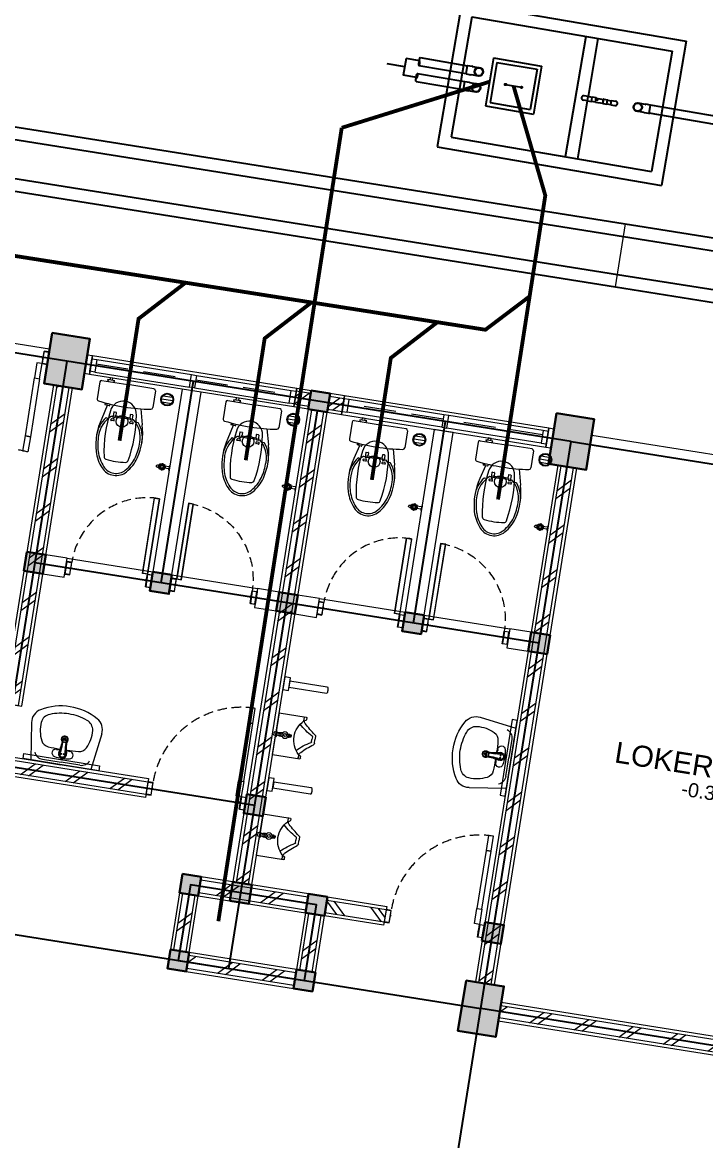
# Model space of a CAD drawing. Header units: millimetres. Extents: x -1055 to 15745, y -101 to 11046.
# Drawn here: x 8486 to 9557, y 5891 to 7644 of the extents above; entities that cross this region are included whole.
import ezdxf
from ezdxf.enums import TextEntityAlignment as Align

# ---------------------------------------------------------------- set-up
doc = ezdxf.new("R2010")
doc.units = ezdxf.units.MM
doc.linetypes.add('DASHED2', pattern=[0.375, 0.25, -0.125])
doc.linetypes.add('HIDDEN', pattern=[0.375, 0.25, -0.125])
for name, color, linetype, lineweight in [('ars', 11, 'Continuous', 5), ('dinding', 5, 'Continuous', 15), ('KOLOM', 1, 'Continuous', 30), ('kus', 63, 'Continuous', 15), ('KUSEN', 30, 'Continuous', 15), ('lan', 7, 'Continuous', 15), ('not', 7, 'Continuous', 20), ('SANITAIR', 4, 'Continuous', 5), ('sol kol', 8, 'Continuous', 0)]:
    doc.layers.add(name, color=color, linetype=linetype, lineweight=lineweight)
doc.layers.add('as', color=1, linetype='Continuous', plot=False)
for name, color, linetype in [('D1', 1, 'Continuous'), ('HACH', 252, 'Continuous'), ('PONDASI', 7, 'Continuous')]:
    doc.layers.add(name, color=color, linetype=linetype)
doc.styles.get("Standard").update_dxf_attribs({"font": 'arial.ttf'})
pattern_1 = [(45, (-0.5, 0), (-0.1767767, 0.1767767), []), (45, (-0.4375, 0), (-0.1767767, 0.1767767), [])]

# ---------------------------------------------------------------- blocks, each defined once
blk = doc.blocks.new('KLU')
at = {"layer": 'HACH', "linetype": 'ByBlock'}
blk.add_line((-7793.3, 7843.1), (-7793.9, 7830.4), dxfattribs=at)
for radius in [79.8, 71.6]:
    blk.add_circle((-7792, 7839.8), radius, dxfattribs=at)
at = {"layer": 'PONDASI'}
for p, q in [((-9445.6, 8027), (-9457.4, 7798)), ((-9445.6, 8027), (-9089.3, 8008.6)), ((-9427.5, 8006.9), (-9437.3, 7816.1)), ((-9427.5, 8006.9), (-9109.4, 7990.5)), ((-9246.2, 7997.5), (-9256, 7806.7)), ((-9227.1, 7996.5), (-9231.8, 7904.5)), ((-9089.3, 8008.6), (-9101.2, 7779.5)), ((-8911, 7999.9), (-8922.8, 7770.9)), ((-8911, 7999.9), (-8409.3, 7974)), ((-9109.4, 7990.5), (-9119.3, 7799.6)), ((-8409.3, 7974), (-8421.2, 7745)), ((-9385.9, 7947.3), (-9389.8, 7871)), ((-9385.9, 7947.3), (-9309.6, 7943.4)), ((-9379.9, 7940.7), (-9383.1, 7877)), ((-9379.9, 7940.7), (-9316.2, 7937.4)), ((-9309.6, 7943.4), (-9313.5, 7867.1)), ((-9521.8, 7930.1), (-9523.1, 7903.4)), ((-9500.3, 7929), (-9521.8, 7930.1)), ((-9500.9, 7921.4), (-9425.7, 7917.5)), ((-9500.3, 7934.1), (-9425, 7930.2)), ((-9425.7, 7917.3), (-9425, 7930.5)), ((-9424.9, 7930.6), (-9417.5, 7930.2)), ((-9417.4, 7930), (-9417.4, 7930.1)), ((-9417.3, 7929.8), (-9408.2, 7929.4)), ((-9316.2, 7937.4), (-9319.5, 7873.8)), ((-9522.5, 7916.8), (-9550.3, 7918.2)), ((-9501.6, 7908.7), (-9426.4, 7904.8)), ((-9427, 7891.8), (-9426.4, 7905)), ((-9426.2, 7905.2), (-9418.8, 7904.8)), ((-9425.6, 7917.1), (-9418.2, 7916.7)), ((-9418.7, 7904.5), (-9418.7, 7904.7)), ((-9418.6, 7904.4), (-9409.5, 7903.9)), ((-9418.1, 7916.9), (-9418.1, 7917)), ((-9417.9, 7917.1), (-9408.9, 7916.6)), ((-9362.4, 7907.9), (-9337, 7906.5)), ((-9231.6, 7904.5), (-9238, 7904.8)), ((-9231.6, 7904.5), (-9238, 7904.8)), ((-9232, 7897.7), (-9231.6, 7904.5)), ((-9232, 7897.7), (-9231.6, 7904.5)), ((-9225.3, 7904), (-9231.7, 7904.3)), ((-9225.3, 7904), (-9231.7, 7904.3)), ((-9225.6, 7897.5), (-9225.3, 7904)), ((-9225.6, 7897.5), (-9225.3, 7904)), ((-9219, 7903.8), (-9225.2, 7904.2)), ((-9219, 7903.8), (-9225.2, 7904.2)), ((-9219.4, 7897.1), (-9219, 7903.8)), ((-9219.4, 7897.1), (-9219, 7903.8)), ((-8876.4, 7915.2), (-8879.7, 7851.6)), ((-8876.4, 7915.2), (-8812.8, 7912)), ((-8812.8, 7912), (-8816.1, 7848.3)), ((-9501.6, 7902.3), (-9523.1, 7903.4)), ((-9502.2, 7896), (-9427, 7892.1)), ((-9426.9, 7891.7), (-9419.5, 7891.3)), ((-9419.4, 7891.4), (-9419.4, 7891.5)), ((-9419.3, 7891.7), (-9410.2, 7891.2)), ((-9232, 7897.7), (-9238.4, 7898.1)), ((-9232, 7897.7), (-9238.4, 7898.1)), ((-9232.2, 7897.8), (-9236.9, 7805.7)), ((-9232, 7897.9), (-9225.6, 7897.6)), ((-9232, 7897.9), (-9225.6, 7897.6)), ((-9219.4, 7897.1), (-9225.5, 7897.4)), ((-9219.4, 7897.1), (-9225.5, 7897.4)), ((-9219.1, 7897.3), (-9218.8, 7903.6)), ((-9219.1, 7897.3), (-9218.8, 7903.6)), ((-9219.1, 7897.3), (-9207.6, 7896.7)), ((-9219.1, 7897.3), (-9207.6, 7896.7)), ((-9218.8, 7903.6), (-9207.2, 7903)), ((-9218.8, 7903.6), (-9207.2, 7903)), ((-9207.5, 7896.7), (-9207.2, 7903)), ((-9207.5, 7896.7), (-9207.2, 7903)), ((-9207.3, 7896.5), (-9207, 7903.2)), ((-9207.3, 7896.5), (-9207, 7903.2)), ((-9207.3, 7896.5), (-9201.2, 7896.2)), ((-9207.3, 7896.5), (-9201.2, 7896.2)), ((-9207, 7903.2), (-9200.9, 7902.9)), ((-9207, 7903.2), (-9200.9, 7902.9)), ((-9201.1, 7896.3), (-9200.7, 7902.8)), ((-9201.1, 7896.3), (-9200.7, 7902.8)), ((-9194.7, 7896), (-9201.1, 7896.3)), ((-9194.7, 7896), (-9201.1, 7896.3)), ((-9200.7, 7902.7), (-9194.4, 7902.4)), ((-9200.7, 7902.7), (-9194.4, 7902.4)), ((-9194.7, 7895.8), (-9194.4, 7902.6)), ((-9194.7, 7895.8), (-9194.4, 7902.6)), ((-9194.7, 7895.8), (-9188.4, 7895.5)), ((-9194.7, 7895.8), (-9188.4, 7895.5)), ((-9194.4, 7902.6), (-9188, 7902.2)), ((-9194.4, 7902.6), (-9188, 7902.2)), ((-9141.5, 7890.1), (-9150.6, 7890.5)), ((-9141.5, 7890.1), (-9150.6, 7890.5)), ((-9140.8, 7902.8), (-9149.9, 7903.3)), ((-9140.8, 7902.8), (-9149.9, 7903.3)), ((-9141.4, 7889.8), (-9141.4, 7889.9)), ((-9141.4, 7889.8), (-9141.4, 7889.9)), ((-9133.9, 7889.3), (-9141.3, 7889.7)), ((-9133.9, 7889.3), (-9141.3, 7889.7)), ((-9140.7, 7902.9), (-9140.7, 7903)), ((-9140.7, 7902.9), (-9140.7, 7903)), ((-9133.2, 7902.8), (-9140.6, 7903.2)), ((-9133.2, 7902.8), (-9140.6, 7903.2)), ((-9133.7, 7889.4), (-9133.1, 7902.6)), ((-9133.7, 7889.4), (-9133.1, 7902.6)), ((-8983.4, 7881.9), (-9133.7, 7889.7)), ((-8982.8, 7894.6), (-9133.1, 7902.4)), ((-8523.2, 7897), (-8526.5, 7833.4)), ((-8523.2, 7897), (-8459.6, 7893.7)), ((-8459.6, 7893.7), (-8462.9, 7830.1)), ((-9389.8, 7871), (-9313.5, 7867.1)), ((-9383.1, 7877), (-9319.5, 7873.8)), ((-7793.3, 7843.1), (-8349.8, 7871.8)), ((-8879.7, 7851.6), (-8816.1, 7848.3)), ((-7793.9, 7830.4), (-8350.5, 7859.1)), ((-8526.5, 7833.4), (-8462.9, 7830.1)), ((-9437.3, 7816.1), (-9119.3, 7799.6)), ((-9457.4, 7798), (-9101.2, 7779.5)), ((-8922.8, 7770.9), (-8421.2, 7745))]:
    blk.add_line(p, q, dxfattribs=at)
for points in [[(-9500.3, 7934.1, 0.322573), (-9500.6, 7927.8, 0.322573), (-9500.9, 7921.4, 0.307152), (-9500.6, 7927.8)], [(-9502.2, 7896, -0.322573), (-9501.9, 7902.3, -0.322573), (-9501.6, 7908.7, -0.307152), (-9501.9, 7902.3)]]:
    blk.add_lwpolyline(points, format="xyb", dxfattribs=at)
for centre, radius in [((-9406.3, 7922.9), 6.75), ((-9406.3, 7922.9), 6.37), ((-9406.3, 7922.9), 6.24), ((-9407.6, 7897.4), 6.75), ((-9407.6, 7897.4), 6.37), ((-9362.4, 7907.9), 1.27), ((-9337, 7906.5), 1.27), ((-9152.5, 7897), 6.75), ((-9152.5, 7897), 6.75), ((-9407.6, 7897.4), 6.24), ((-9216.6, 7900.9), 0.402), ((-9216.6, 7900.9), 0.402), ((-9152.5, 7897), 6.37), ((-9152.5, 7897), 6.37), ((-9152.5, 7897), 6.24), ((-9152.5, 7897), 6.24)]:
    blk.add_circle(centre, radius, dxfattribs=at)
for centre, radius, start, end in [((-8851.1, 7882), 132.2, 116.928, 237.1555), ((-8481.1, 7862.9), 132.2, 296.928, 57.1555), ((-9424.9, 7930.5), 0.127, 87.0418, 177.0418), ((-9417.5, 7930.1), 0.127, 357.0418, 87.0418), ((-9417.3, 7930), 0.127, 177.0418, 267.0418), ((-9426.2, 7905), 0.127, 87.0418, 177.0418), ((-9425.6, 7917.3), 0.127, 177.0418, 267.0418), ((-9418.8, 7904.7), 0.127, 357.0418, 87.0418), ((-9418.6, 7904.5), 0.127, 177.0418, 267.0418), ((-9418.2, 7916.9), 0.127, 267.0418, 357.0418), ((-9418, 7917), 0.127, 87.0418, 177.0418), ((-9238.2, 7901.4), 3.38, 87.0418, 267.0418), ((-9238.2, 7901.4), 3.38, 87.0418, 267.0418), ((-9225.2, 7904), 0.127, 87.0397, 177.0418), ((-9225.2, 7904), 0.127, 87.0397, 177.0418), ((-9219.1, 7903.7), 0.127, 11.5193, 87.0418), ((-9219.1, 7903.7), 0.127, 11.5193, 87.0418), ((-9218.8, 7903.8), 0.127, 191.5193, 267.0418), ((-9218.8, 7903.8), 0.127, 191.5193, 267.0418), ((-9426.9, 7891.8), 0.127, 177.0418, 267.0418), ((-9419.5, 7891.4), 0.127, 267.0418, 357.0418), ((-9419.3, 7891.5), 0.127, 87.0418, 177.0418), ((-9225.5, 7897.5), 0.127, 177.0418, 267.0418), ((-9225.5, 7897.5), 0.127, 177.0418, 267.0418), ((-9219.4, 7897.2), 0.127, 267.0418, 342.5642), ((-9219.4, 7897.2), 0.127, 267.0418, 342.5642), ((-9219.1, 7897.1), 0.127, 87.0418, 162.5642), ((-9219.1, 7897.1), 0.127, 87.0418, 162.5642), ((-9207.6, 7896.5), 0.127, 11.5193, 87.0418), ((-9207.6, 7896.5), 0.127, 11.5193, 87.0418), ((-9207.3, 7896.6), 0.127, 191.5193, 267.0418), ((-9207.3, 7896.6), 0.127, 191.5193, 267.0418), ((-9207.2, 7903.2), 0.127, 267.0418, 342.5642), ((-9207.2, 7903.2), 0.127, 267.0418, 342.5642), ((-9207, 7903.1), 0.127, 87.0418, 162.5642), ((-9207, 7903.1), 0.127, 87.0418, 162.5642), ((-9201.2, 7896.3), 0.127, 267.0418, 357.0418), ((-9201.2, 7896.3), 0.127, 267.0418, 357.0418), ((-9200.9, 7902.8), 0.127, 357.0418, 87.0418), ((-9200.9, 7902.8), 0.127, 357.0418, 87.0418), ((-9188.2, 7898.9), 3.38, 267.0418, 87.0418), ((-9188.2, 7898.9), 3.38, 267.0418, 87.0418), ((-9141.5, 7889.9), 0.127, 357.0418, 87.0418), ((-9141.5, 7889.9), 0.127, 357.0418, 87.0418), ((-9141.3, 7889.8), 0.127, 177.0418, 267.0418), ((-9141.3, 7889.8), 0.127, 177.0418, 267.0418), ((-9140.8, 7902.9), 0.127, 267.0418, 357.0418), ((-9140.8, 7902.9), 0.127, 267.0418, 357.0418), ((-9140.6, 7903), 0.127, 87.0418, 177.0418), ((-9140.6, 7903), 0.127, 87.0418, 177.0418), ((-9133.9, 7889.4), 0.127, 267.0418, 357.0418), ((-9133.9, 7889.4), 0.127, 267.0418, 357.0418), ((-9133.2, 7902.7), 0.127, 357.0418, 87.0418), ((-9133.2, 7902.7), 0.127, 357.0418, 87.0418)]:
    blk.add_arc(centre, radius, start, end, dxfattribs=at)
blk = doc.blocks.new('P 70')
at = {"linetype": 'HIDDEN', "ltscale": 0.3}
blk.add_lwpolyline([(-0.74, 0.1, -0.414214), (-0.04, 0.8, -1.303225)], format="xyb", dxfattribs=at)
for points in [[(-0.04, 0.8), (-0.08, 0.8), (-0.08, 0.68), (-0.04, 0.68)], [(-0.04, 0.68), (-0.08, 0.68), (-0.08, 0.22), (-0.04, 0.22)], [(-0.04, 0.1), (-0.08, 0.1), (-0.08, 0.22), (-0.04, 0.22)], [(-0.7351, 0.06), (-0.74, 0.06), (-0.74, 0.0615), (-0.74, 0.1), (-0.78, 0.1), (-0.78, 0), (-0.74, 0), (-0.74, 0.0565), (-0.7351, 0.0583)], [(-0.742, 0.002), (-0.778, 0.002), (-0.778, 0.098), (-0.742, 0.098)], [(-0.0449, 0.06), (-0.04, 0.06), (-0.04, 0.0615), (-0.04, 0.1), (0, 0.1), (0, 0), (-0.04, 0), (-0.04, 0.0565), (-0.0449, 0.0583)], [(-0.038, 0.002), (-0.002, 0.002), (-0.002, 0.098), (-0.038, 0.098)]]:
    blk.add_lwpolyline(points, close=True)
blk = doc.blocks.new('KP')
at = {"layer": 'KOLOM'}
blk.add_lwpolyline([(0.075, -0.075), (-0.075, -0.075), (-0.075, 0.075), (0.075, 0.075), (0.075, -0.075)], dxfattribs=at)
blk = doc.blocks.new('washtafel L237 a')
for p, q in [((-0.2789, -0.2895), (-0.2378, 0)), ((-0.2378, 0), (0, 0)), ((0.2378, 0), (0, 0)), ((0.2789, -0.2895), (0.2378, 0)), ((-0.1485, -0.0191), (0, -0.0191)), ((0.1485, -0.0191), (0, -0.0191)), ((0, -0.1934), (-0.0071, -0.1934)), ((0, -0.2017), (-0.0067, -0.2017)), ((0, -0.1788), (-0.0059, -0.1788)), ((0, -0.1788), (0.0059, -0.1788)), ((0, -0.1934), (0.0071, -0.1934)), ((0, -0.2017), (0.0067, -0.2017))]:
    blk.add_line(p, q)
for centre, radius in [((-0.0111, -0.0848), 0.00488), ((0, -0.0432), 0.00695), ((0, -0.0432), 0.00529), ((0.0111, -0.0848), 0.00488)]:
    blk.add_circle(centre, radius)
for centre, radius, start, end in [((-0.1484, -0.0933), 0.0742, 90.06608, 157.50386), ((-0.0554, -0.0846), 0.0285, 98.13201, 275.81346), ((-0.0017, -0.3364), 0.2858, 89.66686, 101.6651), ((-0.0002, -0.0844), 0.0312, 89.69148, 225.35659), ((-0.0002, -0.0842), 0.0231, 89.5833, 212.81241), ((0.0017, -0.3364), 0.2858, 78.3349, 90.33314), ((0.0002, -0.0844), 0.0312, 314.64341, 90.30852), ((0.0002, -0.0842), 0.0231, 327.18759, 90.4167), ((0.0554, -0.0846), 0.0285, 264.18654, 81.86799), ((0.1484, -0.0933), 0.0742, 22.49614, 89.93392), ((0.0679, -0.2815), 0.2732, 154.05414, 184.62425), ((-0.1166, -0.1911), 0.0678, 92.54401, 154.459), ((0.0121, -2.1032), 1.9842, 91.19392, 93.80594), ((-0.0493, -0.1465), 0.0337, 40.11883, 95.45534), ((-0.528, -0.216), 0.5128, 2.56467, 13.89125), ((-0.0403, -0.1261), 0.0267, 4.63491, 46.93936), ((-0.0448, -0.113), 0.03, 5.69404, 32.81241), ((-0.6232, -0.1707), 0.6112, 359.80116, 5.69404), ((-0.0059, -0.1728), 0.006, 179.80116, 270), ((0.0059, -0.1728), 0.006, 270, 0.19884), ((0.6232, -0.1707), 0.6112, 174.30596, 180.19884), ((0.0403, -0.1261), 0.0267, 133.06064, 175.36509), ((0.0448, -0.113), 0.03, 147.18759, 174.30596), ((0.528, -0.216), 0.5128, 166.10875, 177.43533), ((0.0493, -0.1465), 0.0337, 84.54466, 139.88117), ((-0.0121, -2.1032), 1.9842, 86.19406, 88.80608), ((0.1166, -0.1911), 0.0678, 25.541, 87.45599), ((-0.0679, -0.2815), 0.2732, 355.37575, 25.94586), ((0.0008, -0.1999), 0.0272, 129.5111, 54.46655), ((0.0009, -0.2), 0.0234, 136.87842, 48.81285), ((-0.0071, -0.1844), 0.009, 183.47511, 270), ((-0.0067, -0.1927), 0.009, 182.56467, 270), ((0.001, -0.1997), 0.0119, 184.49513, 2.42416), ((0.0067, -0.1927), 0.009, 270, 357.43533), ((0.0071, -0.1844), 0.009, 270, 356.52489), ((-0.17, -0.3052), 0.11, 171.78601, 240.13946), ((-0.119, -0.2944), 0.0858, 186.0548, 250.1625), ((0.119, -0.2944), 0.0858, 289.8375, 353.9452), ((0.17, -0.3052), 0.11, 299.86054, 8.21399), ((-0.0032, -0.0174), 0.4426, 239.96311, 270.41712), ((-0.001, 0.0027), 0.4056, 248.72091, 270.13748), ((0.001, 0.0027), 0.4056, 269.86252, 291.27909), ((0.0032, -0.0174), 0.4426, 269.58288, 300.03689)]:
    blk.add_arc(centre, radius, start, end)
blk = doc.blocks.new('URINOIR ATAS')
for p, q in [((-0.027, 0.31), (0, 0.31)), ((-0.0198, 0.2864), (0, 0.2864)), ((0.027, 0.31), (0, 0.31)), ((0.0198, 0.2864), (0, 0.2864)), ((-0.165, 0), (-0.165, 0.2151)), ((-0.16, 0.2201), (-0.1473, 0.2201)), ((-0.1332, 0.2011), (-0.16, 0.2011)), ((-0.1332, 0.2011), (-0.143, 0.2176)), ((0.1332, 0.2011), (0.143, 0.2176)), ((0.1332, 0.2011), (0.16, 0.2011)), ((0.16, 0.2201), (0.1473, 0.2201)), ((0.165, 0), (0.165, 0.2151)), ((-0.0122, 0.1168), (0.0115, 0.1168)), ((-0.0113, 0.0974), (0.011, 0.0974)), ((-0.0112, 0.1072), (0.0111, 0.1072)), ((-0.0087, 0.112), (-0.0087, 0.1072)), ((-0.0075, 0.1132), (0.0078, 0.1132)), ((-0.0028, 0.1168), (-0.0028, 0.1132)), ((0.0026, 0.1168), (0.0026, 0.1132)), ((0.009, 0.112), (0.009, 0.1072)), ((-0.165, 0), (0, 0)), ((-0.009, 0.0103), (-0.0257, 0)), ((-0.0127, -0.0167), (-0.0127, 0)), ((-0.009, 0.0103), (0.0108, 0.0103)), ((0.165, 0), (0, 0)), ((0.0108, 0.0103), (0.0265, 0)), ((0.0127, 0), (0.0127, -0.0167)), ((0.0127, -0.0167), (-0.0127, -0.0167))]:
    blk.add_line(p, q)
for points in [[(-0.0111, 0.1072, 0.164804), (-0.0121, 0.1069, 0.105758), (-0.013, 0.1058, 0.068984), (-0.0136, 0.1043, 0.055178), (-0.0139, 0.1024, 0.055178), (-0.0137, 0.1004, 0.068984), (-0.0131, 0.0989, 0.105758), (-0.0122, 0.0977, 0.164804), (-0.0113, 0.0974, 0.164804), (-0.0103, 0.0977, 0.105758), (-0.0093, 0.0988, 0.068984), (-0.0088, 0.1003, 0.055178), (-0.0085, 0.1023, 0.055178), (-0.0087, 0.1043, 0.068984), (-0.0093, 0.1058, 0.105758), (-0.0102, 0.1069, 0.164804)], [(0, 0.0974, 0.070821), (0.0028, 0.0978, 0.082428), (0.005, 0.0988, 0.106823), (0.0065, 0.1005, 0.13413), (0.007, 0.1023, 0.13413), (0.0065, 0.1041, 0.106823), (0.005, 0.1058, 0.082428), (0.0028, 0.1069, 0.070821), (0, 0.1072, 0.070821), (-0.0028, 0.1069, 0.082428), (-0.005, 0.1058, 0.106823), (-0.0065, 0.1041, 0.13413), (-0.007, 0.1023, 0.13413), (-0.0065, 0.1005, 0.106823), (-0.005, 0.0988, 0.082428), (-0.0028, 0.0978, 0.070821)], [(0.0111, 0.1072, 0.164804), (0.0102, 0.1069, 0.105758), (0.0092, 0.1058, 0.068984), (0.0086, 0.1043, 0.055178), (0.0084, 0.1024, 0.055178), (0.0086, 0.1004, 0.068984), (0.0091, 0.0989, 0.105758), (0.0101, 0.0977, 0.164804), (0.011, 0.0974, 0.164804), (0.0119, 0.0977, 0.105758), (0.0129, 0.0988, 0.068984), (0.0135, 0.1003, 0.055178), (0.0137, 0.1023, 0.055178), (0.0135, 0.1043, 0.068984), (0.013, 0.1058, 0.105758), (0.012, 0.1069, 0.164804)]]:
    blk.add_lwpolyline(points, format="xyb", close=True)
blk.add_lwpolyline([(0.0065, 0.0614), (0.0126, 0.0719), (0.0065, 0.0824), (-0.0056, 0.0824), (-0.0117, 0.0719), (-0.0056, 0.0614)], close=True)
for centre, radius in [((0, 0.072), 0.025), ((0.0002, 0.032), 0.0106), ((0, 0.0319), 0.00723)]:
    blk.add_circle(centre, radius)
for centre, radius, start, end in [((-0.6138, 0.7181), 0.7085, 314.76544, 324.21792), ((-0.4765, 0.5364), 0.5177, 315.9836, 330.73363), ((-0.027, 0.2952), 0.0148, 90, 144.21792), ((-0.0198, 0.2805), 0.00593, 90, 150.73363), ((0.0198, 0.2805), 0.00593, 29.26637, 90), ((0.4765, 0.5364), 0.5177, 209.26637, 224.0164), ((0.027, 0.2952), 0.0148, 35.78208, 90), ((0.6138, 0.7181), 0.7085, 215.78208, 225.23456), ((-0.16, 0.2151), 0.005, 90, 180), ((-0.16, 0.1961), 0.005, 90, 180), ((-0.1473, 0.2151), 0.005, 30.58586, 90), ((-0.1513, 0.2563), 0.055, 287.36023, 311.4179), ((0.0012, 0.3316), 0.1873, 224.1477, 269.64221), ((-0.0012, 0.3316), 0.1873, 270.35779, 315.8523), ((0.1513, 0.2563), 0.055, 228.5821, 252.63977), ((0.1473, 0.2151), 0.005, 90, 149.41414), ((0.16, 0.2151), 0.005, 0, 90), ((0.16, 0.1961), 0.005, 0, 90), ((-0.0004, 0.1057), 0.0162, 43.01693, 136.98307), ((-0.0075, 0.112), 0.00119, 90, 180), ((0.0078, 0.112), 0.00119, 0, 90), ((0.1202, 0.0571), 0.1375, 181.34816, 199.92359), ((-0.1902, 0.0624), 0.2077, 345.47033, 357.66921)]:
    blk.add_arc(centre, radius, start, end)
blk = doc.blocks.new('P 60')
at = {"linetype": 'HIDDEN', "ltscale": 0.3}
blk.add_lwpolyline([(-0.64, 0.1, -0.414214), (-0.04, 0.7, -1.303225)], format="xyb", dxfattribs=at)
for points in [[(-0.04, 0.7), (-0.04, 0.1), (-0.08, 0.1), (-0.08, 0.7)], [(-0.042, 0.698), (-0.042, 0.102), (-0.078, 0.102), (-0.078, 0.698)], [(-0.6351, 0.06), (-0.64, 0.06), (-0.64, 0.0615), (-0.64, 0.1), (-0.68, 0.1), (-0.68, 0), (-0.64, 0), (-0.64, 0.0565), (-0.6351, 0.0583)], [(-0.642, 0.002), (-0.678, 0.002), (-0.678, 0.098), (-0.642, 0.098)], [(-0.0449, 0.06), (-0.04, 0.06), (-0.04, 0.0615), (-0.04, 0.1), (0, 0.1), (0, 0), (-0.04, 0), (-0.04, 0.0565), (-0.0449, 0.0583)], [(-0.038, 0.002), (-0.002, 0.002), (-0.002, 0.098), (-0.038, 0.098)]]:
    blk.add_lwpolyline(points, close=True)
blk = doc.blocks.new('KRAN ATAS')
for p, q in [((-0.0185, 0.0015), (-0.0185, 0)), ((-0.0185, 0), (0, 0)), ((-0.018, 0.002), (0, 0.002)), ((-0.0085, 0.006), (-0.0085, 0.0396)), ((0.018, 0.002), (0, 0.002)), ((0.0185, 0), (0, 0)), ((0.0085, 0.006), (0.0085, 0.0396)), ((0.0185, 0.0015), (0.0185, 0))]:
    blk.add_line(p, q)
for centre, radius, start, end in [((-0.0413, 0.0899), 0.0331, 343.1048, 7.2203), ((0, 0.0958), 0.00865, 90, 191.4881), ((0, 0.0958), 0.00865, 348.5119, 90), ((0.0413, 0.0899), 0.0331, 172.7797, 196.8952), ((-0.0215, 0.0597), 0.0057, 92.509, 270.03428), ((-0.0203, 0.0597), 0.0057, 105.44997, 257.24072), ((-0.0001, 0.0602), 0.0223, 89.786, 270.21408), ((-0.0155, 0.075), 0.0057, 47.464, 224.6597), ((-0.0148, 0.0454), 0.0057, 142.579, 307.6346), ((-0.0147, 0.0741), 0.0057, 60.32073, 212.54146), ((-0.014, 0.0462), 0.0057, 154.49735, 295.72823), ((-0.018, 0.0015), 0.0005, 90, 180), ((-0.0001, 0.0604), 0.0162, 89.70943, 270.29489), ((-0.0125, 0.006), 0.004, 270, 0), ((-0.0001, 0.0602), 0.0102, 89.532, 270.46788), ((-0.0001, 0.0803), 0.0057, 89.095, 165.324), ((0.0004, 0.0397), 0.0057, 191.86, 266.0615), ((-0.0001, 0.0792), 0.0057, 89.095, 152.59378), ((0.0004, 0.0409), 0.0057, 205.96523, 266.0615), ((0.0001, 0.0803), 0.0057, 14.676, 90.905), ((0.0001, 0.0792), 0.0057, 27.40622, 90.905), ((0.0001, 0.0602), 0.0223, 269.78592, 90.214), ((0.0001, 0.0604), 0.0162, 269.70511, 90.29057), ((0.0001, 0.0602), 0.0102, 269.53212, 90.468), ((-0.0004, 0.0397), 0.0057, 273.9385, 348.14), ((-0.0004, 0.0409), 0.0057, 273.9385, 334.03477), ((0.0125, 0.006), 0.004, 180, 270), ((0.0148, 0.0454), 0.0057, 232.3654, 37.421), ((0.014, 0.0462), 0.0057, 244.27177, 25.50265), ((0.0155, 0.075), 0.0057, 315.3403, 132.536), ((0.0147, 0.0741), 0.0057, 327.45854, 119.67927), ((0.018, 0.0015), 0.0005, 0, 90), ((0.0215, 0.0597), 0.0057, 269.96572, 87.491), ((0.0203, 0.0597), 0.0057, 282.75928, 74.55003)]:
    blk.add_arc(centre, radius, start, end)
blk = doc.blocks.new('CLOSET ATAS')
for p, q in [((0, 0.2065), (0, 0)), ((0.0135, 0.22), (0.1478, 0.22)), ((0.1715, 0.1302), (0.294, 0.161)), ((0.2661, 0.0755), (0.2661, 0.0876)), ((0.2825, 0.1254), (0.2825, 0.1065)), ((0.2956, 0.0878), (0.2884, 0.0878)), ((0, -0.2065), (0, 0)), ((0.2282, 0.0728), (0.2282, 0.0581)), ((0.2309, 0.0755), (0.2726, 0.0755)), ((0.2309, 0.0554), (0.2565, 0.0554)), ((0.2565, 0.0554), (0.2593, 0.0631)), ((0.2565, 0.0554), (0.2565, 0)), ((0.2565, -0.0554), (0.2565, 0)), ((0.2593, 0.0631), (0.2726, 0.0631)), ((0.2662, 0.0631), (0.2662, 0)), ((0.2662, -0.0631), (0.2662, 0)), ((0.2726, 0.0755), (0.2726, 0.0631)), ((0.2854, 0.0847), (0.2854, 0.0653)), ((0.2956, 0.0622), (0.2884, 0.0622)), ((0.2986, 0.0847), (0.2986, 0.0653)), ((0.2282, -0.0728), (0.2282, -0.0581)), ((0.2309, -0.0554), (0.2565, -0.0554)), ((0.2309, -0.0755), (0.2726, -0.0755)), ((0.2565, -0.0554), (0.2593, -0.0631)), ((0.2593, -0.0631), (0.2726, -0.0631)), ((0.2661, -0.0755), (0.2661, -0.0876)), ((0.2726, -0.0755), (0.2726, -0.0631)), ((0.2854, -0.0653), (0.2854, -0.0847)), ((0.2956, -0.0622), (0.2884, -0.0622)), ((0.2986, -0.0653), (0.2986, -0.0847)), ((-0.013, -0.1235), (-0.0311, -0.1235)), ((-0.0311, -0.1235), (-0.0311, -0.1465)), ((-0.0311, -0.1465), (-0.013, -0.1465)), ((-0.013, -0.1065), (-0.013, -0.1635)), ((0.1707, -0.1382), (0.185, -0.1382)), ((0.1726, -0.1163), (0.185, -0.1163)), ((0.1727, -0.1509), (0.1727, -0.1382)), ((0.1754, -0.1536), (0.1816, -0.1536)), ((0.1843, -0.1382), (0.1843, -0.1509)), ((0.1877, -0.1191), (0.1877, -0.1355)), ((0.1877, -0.1343), (0.294, -0.161)), ((0.2825, -0.1254), (0.2825, -0.1065)), ((0.2956, -0.0878), (0.2884, -0.0878)), ((0.0135, -0.22), (0.1478, -0.22))]:
    blk.add_line(p, q)
blk.add_circle((0.292, 0), 0.046)
for centre, radius, start, end in [((0.0135, 0.2065), 0.0135, 90, 180), ((0.1478, 0.205), 0.015, 8.08701, 90), ((-1.2701, 0.0035), 1.4471, 359.8599, 8.08701), ((0.4286, -0.0506), 0.2306, 89.48257, 128.74106), ((0.4306, -0.32), 0.5, 75.27892, 105.85155), ((0.2354, 0), 0.1034, 95.49361, 264.50639), ((0.3852, -0.9507), 1.0657, 79.04609, 98.61965), ((0.2711, 0.0876), 0.005, 138.74052, 180), ((0.4286, -0.0506), 0.2146, 89.48257, 138.74052), ((0.2875, 0.1254), 0.005, 128.74106, 180), ((0.2884, 0.0847), 0.00307, 90, 180), ((0.2956, 0.0847), 0.00307, 0, 90), ((0.4306, -0.32), 0.484, 75.27892, 90), ((0.4654, -0.1406), 0.3019, 48.53709, 73.13138), ((0.4654, -0.1406), 0.3179, 48.53709, 73.13138), ((0.5848, 0.0758), 0.02, 7.84587, 81.60377), ((0.59, 0), 0.13, 0, 48.65811), ((-1.2701, -0.0035), 1.4471, 351.91299, 0.1401), ((0.2309, 0.0728), 0.00271, 90, 180), ((0.2309, 0.0581), 0.00271, 180, 270), ((0.2884, 0.0653), 0.00307, 180, 270), ((0.2956, 0.0653), 0.00307, 270, 0), ((0.035, 0), 0.575, 352.15413, 7.84587), ((0.59, 0), 0.114, 0, 48.65811), ((0.59, 0), 0.114, 311.34189, 0), ((0.59, 0), 0.13, 311.34189, 0), ((0.2309, -0.0581), 0.00271, 90, 180), ((0.2309, -0.0728), 0.00271, 180, 270), ((0.2884, -0.0653), 0.00307, 90, 180), ((0.2884, -0.0847), 0.00307, 180, 270), ((0.2956, -0.0653), 0.00307, 0, 90), ((0.2956, -0.0847), 0.00307, 270, 0), ((0.4654, 0.1406), 0.3019, 286.86862, 311.46291), ((0.5848, -0.0758), 0.02, 278.39623, 352.15413), ((-0.0162, -0.1234), 0.0171, 24.41224, 79.38682), ((-0.0162, -0.1467), 0.0171, 280.61318, 335.58776), ((0.1754, -0.1509), 0.00271, 180, 270), ((0.1816, -0.1509), 0.00271, 270, 0), ((0.185, -0.1191), 0.00271, 0, 90), ((0.185, -0.1355), 0.00271, 270, 0), ((0.3853, 0.9483), 1.0633, 261.35799, 280.97627), ((0.2711, -0.0876), 0.005, 180, 221.25948), ((0.4286, 0.0506), 0.2146, 221.25948, 270.51743), ((0.2875, -0.1254), 0.005, 180, 231.25894), ((0.4286, 0.0506), 0.2306, 231.25894, 270.51743), ((0.4306, 0.32), 0.5, 254.14845, 284.72108), ((0.4306, 0.32), 0.484, 270, 284.72108), ((0.4654, 0.1406), 0.3179, 286.86862, 311.46291), ((0.0135, -0.2065), 0.0135, 180, 270), ((0.1478, -0.205), 0.015, 270, 351.91299)]:
    blk.add_arc(centre, radius, start, end)
blk = doc.blocks.new('*X6')
at = {"color": 0}
for p, q in [((18.491, 19.1926), (18.5795, 19.1926)), ((18.4987, 19.2176), (18.5717, 19.2176)), ((18.4987, 19.1676), (18.5717, 19.1676))]:
    blk.add_line(p, q, dxfattribs=at)
blk = doc.blocks.new('SFLOOR')
for radius in [0.05, 0.0442]:
    blk.add_circle((0, 0), radius)
blk.add_blockref('*X6', (-18.5352, -19.1926))
blk = doc.blocks.new('NOTASI RUANG')
at = {"layer": 'not'}
for height, p in [(0.26, (-0.011, 0.3)), (0.175, (-0.009, -0.017))]:
    blk.add_attdef('RUANG', text='', height=height, dxfattribs=at).set_placement(p, align=Align.MIDDLE_CENTER)
blk = doc.blocks.new('K1')
at = {"layer": 'KOLOM'}
blk.add_lwpolyline([(0.2, 0.15), (-0.2, 0.15), (-0.2, -0.15), (0.2, -0.15), (0.2, 0.15)], dxfattribs=at)
blk = doc.blocks.new('DENAH LANTAI DASAR')
at = {"layer": 'ars'}
h = blk.add_hatch(dxfattribs=at)
h.set_pattern_fill('TEMBOK', color=256, scale=0.25)
h.set_pattern_definition([(45, (3.22, 4.5), (-0.176777, 0.176777), []), (45, (3.2825, 4.5), (-0.176777, 0.176777), [])])
h.paths.add_polyline_path([(3.925, 14.3), (3.81, 14.3), (3.81, 14.2), (3.925, 14.2)])
h = blk.add_hatch(dxfattribs=at)
h.set_pattern_fill('TEMBOK', color=256, scale=0.25)
h.set_pattern_definition([(45, (3.525, 4.5), (-0.176777, 0.176777), []), (45, (3.5875, 4.5), (-0.176777, 0.176777), [])])
h.paths.add_polyline_path([(4.19, 14.3), (4.075, 14.3), (4.075, 14.2), (4.19, 14.2)])
h = blk.add_hatch(dxfattribs=at)
h.set_pattern_fill('TEMBOK', color=256, scale=0.25)
h.set_pattern_definition(pattern_1)
h.paths.add_polyline_path([(3.95, 14.175), (3.95, 10.425), (4.05, 10.425), (4.05, 14.175)])
h = blk.add_hatch(dxfattribs=at)
h.set_pattern_fill('TEMBOK', color=256, scale=0.25)
h.set_pattern_definition(pattern_1)
h.paths.add_polyline_path([(2.05, 11.525), (2.05, 14.05), (1.95, 14.05), (1.95, 11.525)])
h = blk.add_hatch(dxfattribs=at)
h.set_pattern_fill('TEMBOK', color=256, scale=0.25)
h.set_pattern_definition(pattern_1)
h.paths.add_polyline_path([(6.05, 9.95), (6.05, 14.05), (5.95, 14.05), (5.95, 9.95)])
h = blk.add_hatch(dxfattribs=at)
h.set_pattern_fill('TEMBOK', color=256, scale=0.25)
h.set_pattern_definition([(45, (-0.5, 1.295), (-0.1767767, 0.1767767), []), (45, (-0.4375, 1.295), (-0.1767767, 0.1767767), [])])
h.paths.add_polyline_path([(2.075, 11.095), (3.145, 11.095), (3.145, 10.995), (2.075, 10.995)])
h = blk.add_hatch(dxfattribs=at)
h.set_pattern_fill('TEMBOK', color=256, scale=0.25)
h.set_pattern_definition(pattern_1)
h.paths.add_polyline_path([(4.525, 10.4), (3.675, 10.4), (3.675, 10.3), (4.525, 10.3)])
h = blk.add_hatch(dxfattribs=at)
h.set_pattern_fill('TEMBOK', color=256, scale=0.25)
h.set_pattern_definition([(135, (11.025, 0.6), (0.1767767, 0.1767767), []), (135, (10.9625, 0.6), (0.1767767, 0.1767767), [])])
h.paths.add_polyline_path([(4.675, 10.4), (5.145, 10.4), (5.145, 10.3), (4.675, 10.3)])
h = blk.add_hatch(dxfattribs=at)
h.set_pattern_fill('TEMBOK', color=256, scale=0.25)
h.set_pattern_definition(pattern_1)
h.paths.add_polyline_path([(3.55, 10.275), (3.55, 9.825), (3.65, 9.825), (3.65, 10.275)])
h = blk.add_hatch(dxfattribs=at)
h.set_pattern_fill('TEMBOK', color=256, scale=0.25)
h.set_pattern_definition(pattern_1)
h.paths.add_polyline_path([(4.55, 10.275), (4.55, 9.825), (4.65, 9.825), (4.65, 10.275)])
h = blk.add_hatch(dxfattribs=at)
h.set_pattern_fill('TEMBOK', color=256, scale=0.25)
h.set_pattern_definition(pattern_1)
h.paths.add_polyline_path([(4.525, 9.8), (3.675, 9.8), (3.675, 9.7), (4.525, 9.7)])
h = blk.add_hatch(dxfattribs=at)
h.set_pattern_fill('TEMBOK', color=256, scale=0.25)
h.set_pattern_definition(pattern_1)
h.paths.add_polyline_path([(8.85, 9.7), (6.15, 9.7), (6.15, 9.8), (8.85, 9.8)])
at = {"layer": 'sol kol'}
for points in [[(1.85, 14.45), (1.85, 14.05), (2.15, 14.05), (2.15, 14.45)], [(5.85, 14.45), (5.85, 14.05), (6.15, 14.05), (6.15, 14.45)], [(3.925, 14.325), (4.075, 14.325), (4.075, 14.175), (3.925, 14.175)], [(1.925, 12.725), (2.075, 12.725), (2.075, 12.575), (1.925, 12.575)], [(2.925, 12.725), (3.075, 12.725), (3.075, 12.575), (2.925, 12.575)], [(3.925, 12.725), (4.075, 12.725), (4.075, 12.575), (3.925, 12.575)], [(4.925, 12.725), (5.075, 12.725), (5.075, 12.575), (4.925, 12.575)], [(5.925, 12.725), (6.075, 12.725), (6.075, 12.575), (5.925, 12.575)], [(3.925, 11.12), (4.075, 11.12), (4.075, 10.97), (3.925, 10.97)], [(3.525, 10.425), (3.675, 10.425), (3.675, 10.275), (3.525, 10.275)], [(3.925, 10.425), (4.075, 10.425), (4.075, 10.275), (3.925, 10.275)], [(4.525, 10.425), (4.675, 10.425), (4.675, 10.275), (4.525, 10.275)], [(5.925, 10.425), (6.075, 10.425), (6.075, 10.275), (5.925, 10.275)], [(5.85, 9.95), (5.85, 9.55), (6.15, 9.55), (6.15, 9.95)], [(3.525, 9.825), (3.675, 9.825), (3.675, 9.675), (3.525, 9.675)], [(4.525, 9.825), (4.675, 9.825), (4.675, 9.675), (4.525, 9.675)]]:
    blk.add_hatch(color=256, dxfattribs=at).paths.add_polyline_path(points)
for p, q in [((-12.75, 16), (13.75, 16)), ((-3.65, 15.9), (6.15, 15.9)), ((6.15, 15.9), (13.65, 15.9)), ((-3.65, 15.6), (6.15, 15.6)), ((6.15, 15.6), (13.35, 15.6)), ((-12.25, 15.5), (6.15, 15.5)), ((6.15, 15.5), (13.25, 15.5))]:
    blk.add_line(p, q)
at = {"layer": 'ars'}
for points in [[(3.925, 14.3), (3.81, 14.3), (3.81, 14.2), (3.925, 14.2)], [(4.19, 14.3), (4.075, 14.3), (4.075, 14.2), (4.19, 14.2)], [(3.95, 14.175), (3.95, 10.425), (4.05, 10.425), (4.05, 14.175)], [(2.05, 11.525), (2.05, 14.05), (1.95, 14.05), (1.95, 11.525)], [(6.05, 9.95), (6.05, 14.05), (5.95, 14.05), (5.95, 9.95)], [(4.1184, 11.975), (4.1184, 12.075), (4.075, 12.075), (4.075, 11.975)], [(4.1184, 11.175), (4.1184, 11.275), (4.075, 11.275), (4.075, 11.175)], [(2.075, 11.095), (3.145, 11.095), (3.145, 10.995), (2.075, 10.995)], [(4.525, 10.4), (3.675, 10.4), (3.675, 10.3), (4.525, 10.3)], [(4.675, 10.4), (5.145, 10.4), (5.145, 10.3), (4.675, 10.3)], [(3.55, 10.275), (3.55, 9.825), (3.65, 9.825), (3.65, 10.275)], [(4.55, 10.275), (4.55, 9.825), (4.65, 9.825), (4.65, 10.275)], [(4.525, 9.8), (3.675, 9.8), (3.675, 9.7), (4.525, 9.7)], [(8.85, 9.7), (6.15, 9.7), (6.15, 9.8), (8.85, 9.8)]]:
    blk.add_lwpolyline(points, close=True, dxfattribs=at)
at = {"layer": 'as'}
for p, q in [((2, 11.045), (4, 11.045)), ((0, 9.75), (6, 9.75))]:
    blk.add_line(p, q, dxfattribs=at)
for points in [[(2, 14.25), (-2, 14.25)], [(2, 14.25), (2, 3.25)], [(6, 14.25), (2, 14.25)], [(3, 14.25), (3, 12.65)], [(5, 14.25), (5, 12.65)], [(6, 14.25), (9, 14.25)], [(6, 3.2446), (6, 14.25)], [(4, 9.75), (4, 14.175)], [(4, 12.65), (2, 12.65)], [(6, 12.65), (4, 12.65)], [(12, 9.75), (6, 9.75)]]:
    blk.add_lwpolyline(points, dxfattribs=at)
blk.add_lwpolyline([(4.6, 9.75), (4.6, 10.35), (3.6, 10.35), (3.6, 9.75)], close=True, dxfattribs=at)
at = {"layer": 'dinding'}
for points in [[(2.15, 14.325), (2.19, 14.325), (2.19, 14.175), (2.15, 14.175)], [(3.81, 14.325), (3.925, 14.325), (3.925, 14.175), (3.81, 14.175)], [(4.19, 14.325), (4.075, 14.325), (4.075, 14.175), (4.19, 14.175)], [(5.85, 14.325), (5.81, 14.325), (5.81, 14.175), (5.85, 14.175)], [(2.925, 14.175), (2.925, 12.725), (3.075, 12.725), (3.075, 14.175)], [(3.925, 14.175), (3.925, 10.425), (4.075, 10.425), (4.075, 14.175)], [(4.925, 14.175), (4.925, 12.725), (5.075, 12.725), (5.075, 14.175)], [(2.075, 11.525), (2.075, 14.05), (1.925, 14.05), (1.925, 11.525)], [(6.075, 9.95), (6.075, 14.05), (5.925, 14.05), (5.925, 9.95)], [(2.245, 12.725), (2.075, 12.725), (2.075, 12.575), (2.245, 12.575)], [(3.925, 12.725), (3.755, 12.725), (3.755, 12.575), (3.925, 12.575)], [(4.245, 12.725), (4.075, 12.725), (4.075, 12.575), (4.245, 12.575)], [(5.925, 12.725), (5.755, 12.725), (5.755, 12.575), (5.925, 12.575)], [(2.075, 11.12), (3.145, 11.12), (3.145, 10.97), (2.075, 10.97)], [(4.525, 10.425), (3.675, 10.425), (3.675, 10.275), (4.525, 10.275)], [(4.675, 10.425), (5.145, 10.425), (5.145, 10.275), (4.675, 10.275)], [(3.525, 10.275), (3.525, 9.825), (3.675, 9.825), (3.675, 10.275)], [(4.525, 10.275), (4.525, 9.825), (4.675, 9.825), (4.675, 10.275)], [(4.525, 9.825), (3.675, 9.825), (3.675, 9.675), (4.525, 9.675)], [(8.85, 9.675), (6.15, 9.675), (6.15, 9.825), (8.85, 9.825)]]:
    blk.add_lwpolyline(points, close=True, dxfattribs=at)
at = {"layer": 'kus'}
for p, q in [((2.23, 14.3), (2.98, 14.3)), ((3.02, 14.3), (3.77, 14.3)), ((4.98, 14.3), (4.23, 14.3)), ((5.77, 14.3), (5.02, 14.3)), ((2.23, 14.2), (2.98, 14.2)), ((3.02, 14.2), (3.77, 14.2)), ((4.98, 14.2), (4.23, 14.2)), ((5.77, 14.2), (5.02, 14.2))]:
    blk.add_line(p, q, dxfattribs=at)
at = {"layer": 'kus', "linetype": 'HIDDEN'}
for p, q in [((2.23, 14.265), (2.98, 14.265)), ((3.02, 14.265), (3.77, 14.265)), ((4.98, 14.265), (4.23, 14.265)), ((5.77, 14.265), (5.02, 14.265))]:
    blk.add_line(p, q, dxfattribs=at)
at = {"layer": 'kus'}
for points in [[(2.19, 14.3), (2.23, 14.3), (2.23, 14.2), (2.19, 14.2)], [(2.98, 14.3), (3.02, 14.3), (3.02, 14.2), (2.98, 14.2)], [(3.77, 14.3), (3.81, 14.3), (3.81, 14.2), (3.77, 14.2)], [(4.23, 14.3), (4.19, 14.3), (4.19, 14.2), (4.23, 14.2)], [(5.02, 14.3), (4.98, 14.3), (4.98, 14.2), (5.02, 14.2)], [(5.81, 14.3), (5.77, 14.3), (5.77, 14.2), (5.81, 14.2)]]:
    blk.add_lwpolyline(points, close=True, dxfattribs=at)
at = {"layer": 'lan'}
for p, q in [((6.15, 15.5), (6.15, 16)), ((6.15, 14.325), (8.85, 14.325)), ((2.245, 12.725), (2.925, 12.725)), ((3.075, 12.725), (3.755, 12.725)), ((4.245, 12.725), (4.925, 12.725)), ((5.075, 12.725), (5.755, 12.725))]:
    blk.add_line(p, q, dxfattribs=at)
blk.add_lwpolyline([(1.07, 14.325), (1.85, 14.325)], dxfattribs=at)
for points in [[(2.19, 14.325), (3.81, 14.325), (3.81, 14.175), (2.19, 14.175)], [(5.81, 14.325), (4.19, 14.325), (4.19, 14.175), (5.81, 14.175)]]:
    blk.add_lwpolyline(points, close=True, dxfattribs=at)
at = {"layer": 'SANITAIR'}
for points in [[(4.425, 12.0395, 0.387977), (4.4156, 12.0484), (4.1184, 12.0484), (4.1184, 12.0016), (4.4156, 12.0016, 0.387977), (4.425, 12.0105, 0.036942)], [(4.425, 11.2395, 0.387977), (4.4156, 11.2484), (4.1184, 11.2484), (4.1184, 11.2016), (4.4156, 11.2016, 0.387977), (4.425, 11.2105, 0.036942)]]:
    blk.add_lwpolyline(points, format="xyb", close=True, dxfattribs=at)
for points in [[(5.925, 12.025), (5.885, 12.025), (5.885, 11.425), (5.925, 11.425)], [(2.15, 11.12), (2.15, 11.16), (2.75, 11.16), (2.75, 11.12)]]:
    blk.add_lwpolyline(points, close=True, dxfattribs=at)
ref = blk.add_blockref('NOTASI RUANG', (7.4629, 11.7128), dxfattribs=dict(xscale=0.6323962268195373, yscale=0.6323962268195373, zscale=0.6323962268195373))
ref.add_attrib('RUANG', '-0.30', dxfattribs={"layer": 'not', "height": 0.11079}).set_placement((7.4575, 11.7019), align=Align.MIDDLE_CENTER)
ref.add_attrib('RUANG', 'LOKER PPSU', dxfattribs={"layer": 'not', "height": 0.16432}).set_placement((7.4559, 11.9024), align=Align.MIDDLE_CENTER)
at = {"layer": 'KOLOM'}
for name, p, rotation in [('K1', (2, 14.25), 90), ('K1', (6, 14.25), 90), ('KP', (4, 14.25), 180), ('KP', (2, 12.65), 180), ('KP', (3, 12.65), 180), ('KP', (4, 12.65), 180), ('KP', (5, 12.65), 180), ('KP', (6, 12.65), 180), ('KP', (4, 11.045), 180), ('KP', (3.6, 10.35), 180), ('KP', (4, 10.35), 180), ('KP', (4.6, 10.35), 180), ('KP', (6, 10.35), 180), ('K1', (6, 9.75), 90), ('KP', (3.6, 9.75), 180), ('KP', (4.6, 9.75), 180)]:
    blk.add_blockref(name, p, dxfattribs=dict(at, rotation=rotation))
at = {"layer": 'KUSEN', "xscale": -1, "rotation": 180}
blk.add_blockref('P 70', (1.85, 14.3), dxfattribs=at)
at = {"layer": 'KUSEN'}
for name, p in [('P 60', (2.925, 12.6)), ('P 60', (4.925, 12.6)), ('P 70', (3.925, 10.995)), ('P 70', (5.925, 10.3))]:
    blk.add_blockref(name, p, dxfattribs=at)
at = {"layer": 'KUSEN', "xscale": -1}
for p in [(3.075, 12.6), (5.075, 12.6)]:
    blk.add_blockref('P 60', p, dxfattribs=at)
at = {"layer": 'SANITAIR'}
for name, p, rotation in [('CLOSET ATAS', (2.5, 14.1439), 270), ('CLOSET ATAS', (3.5, 14.1439), 270), ('CLOSET ATAS', (4.5, 14.1439), 270), ('CLOSET ATAS', (5.5, 14.1439), 270), ('washtafel L237 a', (2.45, 11.12), 180)]:
    blk.add_blockref(name, p, dxfattribs=dict(at, rotation=rotation))
for p in [(2.8224, 14.0764), (3.8224, 14.0764), (4.8224, 14.0764), (5.8224, 14.0764)]:
    blk.add_blockref('SFLOOR', p, dxfattribs=at)
at = {"layer": 'SANITAIR', "xscale": -1}
for name, p, rotation in [('KRAN ATAS', (2.925, 13.5496), 90), ('KRAN ATAS', (3.925, 13.5496), 90), ('KRAN ATAS', (4.925, 13.5496), 90), ('KRAN ATAS', (5.925, 13.5496), 90), ('washtafel L237 a', (5.925, 11.725), 270), ('URINOIR ATAS', (4.075, 11.625), 270), ('URINOIR ATAS', (4.075, 10.825), 270)]:
    blk.add_blockref(name, p, dxfattribs=dict(at, rotation=rotation))

msp = doc.modelspace()

# ---------------------------------------------------------------- linework, layer by layer
at = {"layer": 'D1', "color": 3, "linetype": 'DASHED2', "ltscale": 120, "const_width": 6}
for points in [[(9218, 7550.6), (8986.6, 7478.5)], [(9231.4, 6896), (9305.5, 7372.4), (9255.7, 7544.1)], [(8793.3, 6235), (8986.6, 7478.5)], [(8330.3, 7300.3), (9211.7, 7162), (9280.9, 7214.3)], [(8638.5, 6988.1), (8668.3, 7179.2), (8742.5, 7236.2)], [(8836.2, 6957.4), (8865.9, 7148.5), (8940.1, 7205.5)], [(9033.8, 6926.7), (9063.5, 7117.8), (9137.7, 7174.8)]]:
    msp.add_lwpolyline(points, dxfattribs=at)

# ---------------------------------------------------------------- block references
at = {"xscale": 200, "yscale": 200, "zscale": 200, "rotation": 350.9462507932595}
msp.add_blockref('DENAH LANTAI DASAR', (7712.7, 4361.2), dxfattribs=at)
at = {"layer": 'lan', "rotation": 353.210385643962}
msp.add_blockref('KLU', (17605, -1413), dxfattribs=at)

doc.saveas('drawing.dxf')
